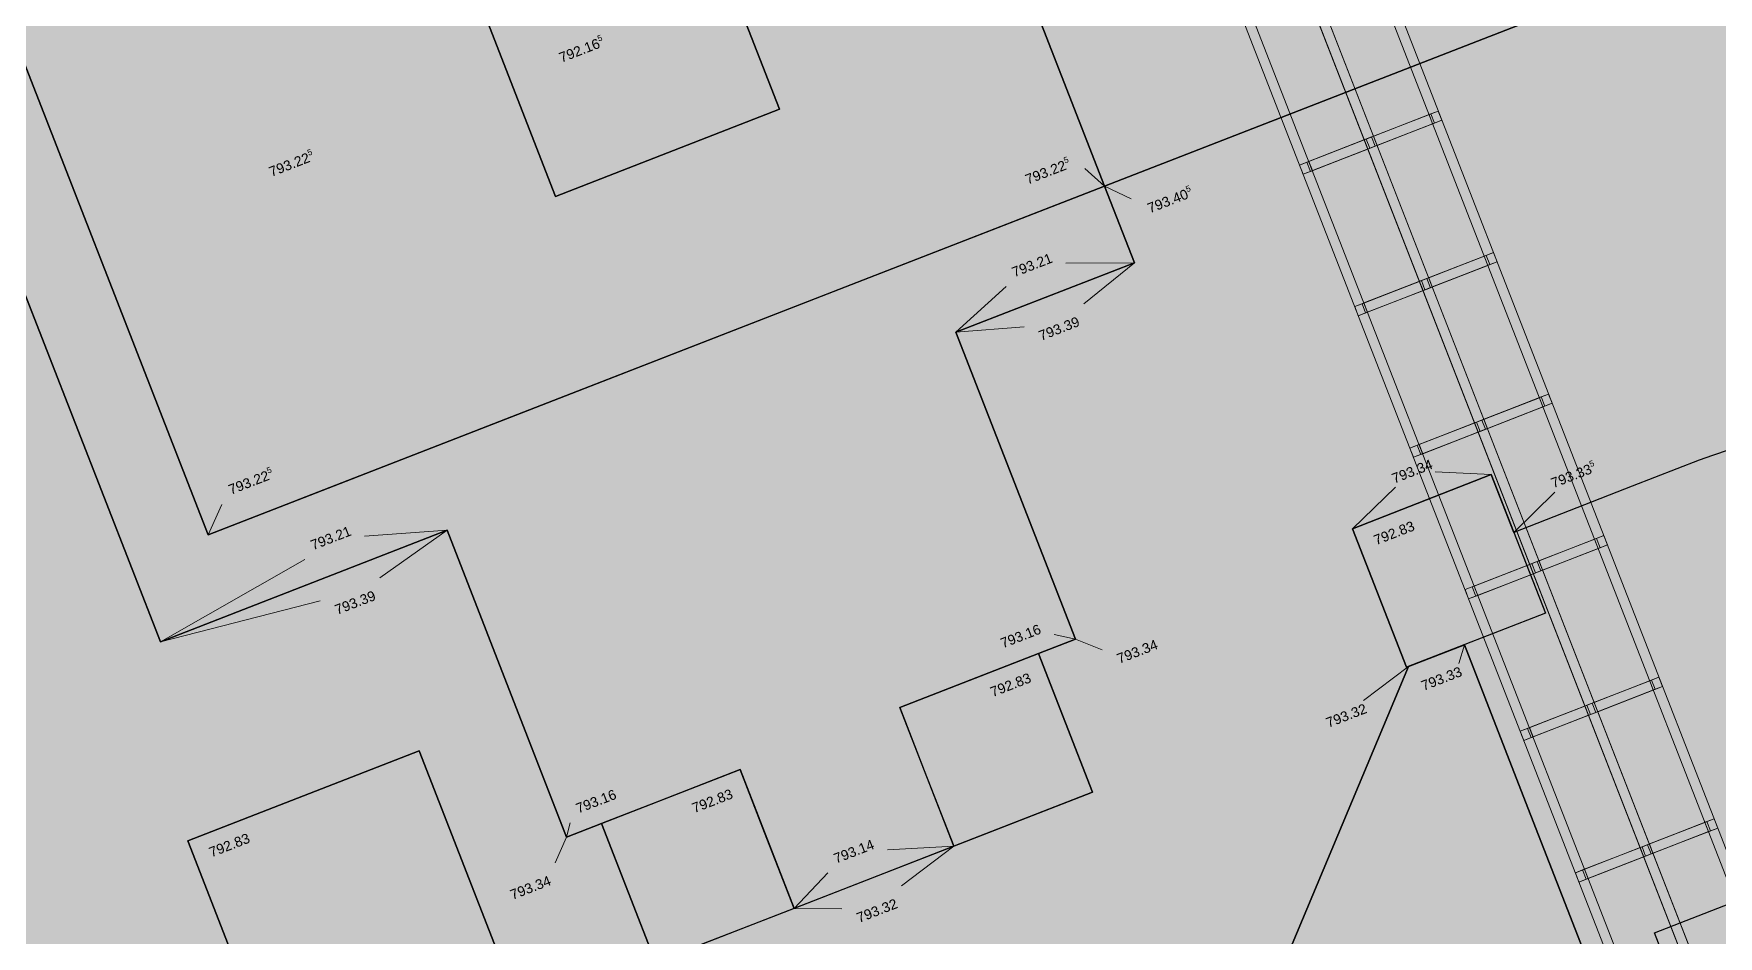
# Model space of a CAD drawing. Header units: metres. Extents: x 2688466 to 2688595, y 1221626 to 1221756.
# Drawn here: x 2688509.56 to 2688526.53, y 1221702.36 to 1221711.46 of the extents above; entities that cross this region are included whole.
import ezdxf

# ---------------------------------------------------------------- set-up
doc = ezdxf.new("R2010")
doc.units = ezdxf.units.M
doc.linetypes.add('AUSGEZOGEN', pattern=[0])
for name, color, linetype, lineweight in [('Schnittbeschriftung', 7, 'AUSGEZOGEN', 50), ('Standard', 7, 'AUSGEZOGEN', 13), ('Text Decke', 7, 'AUSGEZOGEN', 25), ('Text Waende', 7, 'AUSGEZOGEN', 25)]:
    doc.layers.add(name, color=color, linetype=linetype, lineweight=lineweight)
doc.styles.add('ARIAL', font='arial.ttf')

# ---------------------------------------------------------------- blocks, each defined once
blk = doc.blocks.new('Kran parametrisch_$F1')
at = {"layer": 'Standard', "color": 1, "linetype": 'AUSGEZOGEN', "lineweight": 18, "transparency": 33554687}
for points in [[(-0.75, -1), (-0.65, -1), (-0.65, 50), (-0.75, 50)], [(-0.65, -1), (-0.75, -1), (-0.75, 50), (-0.65, 50)], [(-0.75, -1), (-0.75, 50), (-0.75, 50), (-0.75, -1)], [(-0.65, 50), (-0.65, -1), (-0.65, -1), (-0.65, 50)], [(-0.05, -1), (0.05, -1), (0.05, 50), (-0.05, 50)], [(0.05, -1), (-0.05, -1), (-0.05, 50), (0.05, 50)], [(-0.05, -1), (-0.05, 50), (-0.05, 50), (-0.05, -1)], [(-0.05, -1), (0.05, -1), (0.05, 50), (-0.05, 50)], [(0.05, -1), (-0.05, -1), (-0.05, 50), (0.05, 50)], [(-0.05, -1), (-0.05, 50), (-0.05, 50), (-0.05, -1)], [(0.05, 50), (0.05, -1), (0.05, -1), (0.05, 50)], [(0.05, 50), (0.05, -1), (0.05, -1), (0.05, 50)], [(0.65, -1), (0.75, -1), (0.75, 50), (0.65, 50)], [(0.75, -1), (0.65, -1), (0.65, 50), (0.75, 50)], [(0.65, -1), (0.65, 50), (0.65, 50), (0.65, -1)], [(0.75, 50), (0.75, -1), (0.75, -1), (0.75, 50)], [(0.05, 0), (-0.05, 0), (-0.05, 33.333), (0.05, 33.333)], [(-0.05, 0), (-0.05, -0.012), (-0.05, 33.321), (-0.05, 33.333)], [(-0.05, -0.012), (0.05, -0.012), (0.05, 33.321), (-0.05, 33.321)], [(0.05, -0.012), (0.05, 0), (0.05, 33.333), (0.05, 33.321)], [(-0.75, 20.906), (-0.671, 20.906), (-0.671, 21.006), (-0.75, 21.006)], [(-0.05, 21.006), (-0.05, 20.906), (-0.75, 20.906), (-0.75, 21.006)], [(0.029, 21.006), (-0.05, 21.006), (-0.75, 21.006), (-0.671, 21.006)], [(-0.05, 20.906), (0.029, 20.906), (-0.671, 20.906), (-0.75, 20.906)], [(0.029, 20.906), (0.029, 21.006), (-0.671, 21.006), (-0.671, 20.906)], [(-0.65, 20.906), (0.65, 20.906), (0.65, 21.006), (-0.65, 21.006)], [(0.65, 20.906), (-0.65, 20.906), (-0.65, 21.006), (0.65, 21.006)], [(-0.65, 21.006), (0.65, 21.006), (0.65, 21.006), (-0.65, 21.006)], [(-0.65, 20.906), (-0.65, 21.006), (-0.65, 21.006), (-0.65, 20.906)], [(0.65, 20.906), (-0.65, 20.906), (-0.65, 20.906), (0.65, 20.906)], [(0.029, 20.906), (-0.05, 20.906), (-0.05, 21.006), (0.029, 21.006)], [(0.05, 20.906), (-0.029, 20.906), (-0.029, 21.006), (0.05, 21.006)], [(0.671, 21.006), (0.75, 21.006), (0.05, 21.006), (-0.029, 21.006)], [(0.671, 20.906), (0.671, 21.006), (-0.029, 21.006), (-0.029, 20.906)], [(0.75, 20.906), (0.671, 20.906), (-0.029, 20.906), (0.05, 20.906)], [(0.75, 21.006), (0.75, 20.906), (0.05, 20.906), (0.05, 21.006)], [(0.65, 21.006), (0.65, 20.906), (0.65, 20.906), (0.65, 21.006)], [(0.671, 20.906), (0.75, 20.906), (0.75, 21.006), (0.671, 21.006)], [(-0.75, 19.375), (-0.671, 19.375), (-0.671, 19.475), (-0.75, 19.475)], [(-0.05, 19.475), (-0.05, 19.375), (-0.75, 19.375), (-0.75, 19.475)], [(0.029, 19.475), (-0.05, 19.475), (-0.75, 19.475), (-0.671, 19.475)], [(-0.05, 19.375), (0.029, 19.375), (-0.671, 19.375), (-0.75, 19.375)], [(0.029, 19.375), (0.029, 19.475), (-0.671, 19.475), (-0.671, 19.375)], [(-0.65, 19.375), (0.65, 19.375), (0.65, 19.475), (-0.65, 19.475)], [(0.65, 19.375), (-0.65, 19.375), (-0.65, 19.475), (0.65, 19.475)], [(-0.65, 19.475), (0.65, 19.475), (0.65, 19.475), (-0.65, 19.475)], [(-0.65, 19.375), (-0.65, 19.475), (-0.65, 19.475), (-0.65, 19.375)], [(0.65, 19.375), (-0.65, 19.375), (-0.65, 19.375), (0.65, 19.375)], [(0.029, 19.375), (-0.05, 19.375), (-0.05, 19.475), (0.029, 19.475)], [(0.05, 19.375), (-0.029, 19.375), (-0.029, 19.475), (0.05, 19.475)], [(0.671, 19.475), (0.75, 19.475), (0.05, 19.475), (-0.029, 19.475)], [(0.671, 19.375), (0.671, 19.475), (-0.029, 19.475), (-0.029, 19.375)], [(0.75, 19.375), (0.671, 19.375), (-0.029, 19.375), (0.05, 19.375)], [(0.75, 19.475), (0.75, 19.375), (0.05, 19.375), (0.05, 19.475)], [(0.65, 19.475), (0.65, 19.375), (0.65, 19.375), (0.65, 19.475)], [(0.671, 19.375), (0.75, 19.375), (0.75, 19.475), (0.671, 19.475)], [(-0.75, 17.844), (-0.671, 17.844), (-0.671, 17.944), (-0.75, 17.944)], [(-0.05, 17.944), (-0.05, 17.844), (-0.75, 17.844), (-0.75, 17.944)], [(0.029, 17.944), (-0.05, 17.944), (-0.75, 17.944), (-0.671, 17.944)], [(-0.05, 17.844), (0.029, 17.844), (-0.671, 17.844), (-0.75, 17.844)], [(0.029, 17.844), (0.029, 17.944), (-0.671, 17.944), (-0.671, 17.844)], [(-0.65, 17.844), (0.65, 17.844), (0.65, 17.944), (-0.65, 17.944)], [(0.65, 17.844), (-0.65, 17.844), (-0.65, 17.944), (0.65, 17.944)], [(-0.65, 17.944), (0.65, 17.944), (0.65, 17.944), (-0.65, 17.944)], [(-0.65, 17.844), (-0.65, 17.944), (-0.65, 17.944), (-0.65, 17.844)], [(0.65, 17.844), (-0.65, 17.844), (-0.65, 17.844), (0.65, 17.844)], [(0.029, 17.844), (-0.05, 17.844), (-0.05, 17.944), (0.029, 17.944)], [(0.05, 17.844), (-0.029, 17.844), (-0.029, 17.944), (0.05, 17.944)], [(0.671, 17.944), (0.75, 17.944), (0.05, 17.944), (-0.029, 17.944)], [(0.671, 17.844), (0.671, 17.944), (-0.029, 17.944), (-0.029, 17.844)], [(0.75, 17.844), (0.671, 17.844), (-0.029, 17.844), (0.05, 17.844)], [(0.75, 17.944), (0.75, 17.844), (0.05, 17.844), (0.05, 17.944)], [(0.65, 17.944), (0.65, 17.844), (0.65, 17.844), (0.65, 17.944)], [(0.671, 17.844), (0.75, 17.844), (0.75, 17.944), (0.671, 17.944)], [(-0.75, 16.312), (-0.671, 16.312), (-0.671, 16.413), (-0.75, 16.413)], [(-0.05, 16.413), (-0.05, 16.312), (-0.75, 16.312), (-0.75, 16.413)], [(0.029, 16.413), (-0.05, 16.413), (-0.75, 16.413), (-0.671, 16.413)], [(-0.05, 16.312), (0.029, 16.312), (-0.671, 16.312), (-0.75, 16.312)], [(0.029, 16.312), (0.029, 16.413), (-0.671, 16.413), (-0.671, 16.312)], [(-0.65, 16.312), (0.65, 16.312), (0.65, 16.413), (-0.65, 16.413)], [(0.65, 16.312), (-0.65, 16.312), (-0.65, 16.413), (0.65, 16.413)], [(-0.65, 16.413), (0.65, 16.413), (0.65, 16.413), (-0.65, 16.413)], [(-0.65, 16.312), (-0.65, 16.413), (-0.65, 16.413), (-0.65, 16.312)], [(0.65, 16.312), (-0.65, 16.312), (-0.65, 16.312), (0.65, 16.312)], [(0.029, 16.312), (-0.05, 16.312), (-0.05, 16.413), (0.029, 16.413)], [(0.05, 16.312), (-0.029, 16.312), (-0.029, 16.413), (0.05, 16.413)], [(0.671, 16.413), (0.75, 16.413), (0.05, 16.413), (-0.029, 16.413)], [(0.671, 16.312), (0.671, 16.413), (-0.029, 16.413), (-0.029, 16.312)], [(0.75, 16.312), (0.671, 16.312), (-0.029, 16.312), (0.05, 16.312)], [(0.75, 16.413), (0.75, 16.312), (0.05, 16.312), (0.05, 16.413)], [(0.65, 16.413), (0.65, 16.312), (0.65, 16.312), (0.65, 16.413)], [(0.671, 16.312), (0.75, 16.312), (0.75, 16.413), (0.671, 16.413)], [(-0.75, 14.781), (-0.671, 14.781), (-0.671, 14.881), (-0.75, 14.881)], [(-0.05, 14.881), (-0.05, 14.781), (-0.75, 14.781), (-0.75, 14.881)], [(0.029, 14.881), (-0.05, 14.881), (-0.75, 14.881), (-0.671, 14.881)], [(-0.05, 14.781), (0.029, 14.781), (-0.671, 14.781), (-0.75, 14.781)], [(0.029, 14.781), (0.029, 14.881), (-0.671, 14.881), (-0.671, 14.781)], [(-0.65, 14.781), (0.65, 14.781), (0.65, 14.881), (-0.65, 14.881)], [(0.65, 14.781), (-0.65, 14.781), (-0.65, 14.881), (0.65, 14.881)], [(-0.65, 14.881), (0.65, 14.881), (0.65, 14.881), (-0.65, 14.881)], [(-0.65, 14.781), (-0.65, 14.881), (-0.65, 14.881), (-0.65, 14.781)], [(0.65, 14.781), (-0.65, 14.781), (-0.65, 14.781), (0.65, 14.781)], [(0.029, 14.781), (-0.05, 14.781), (-0.05, 14.881), (0.029, 14.881)], [(0.05, 14.781), (-0.029, 14.781), (-0.029, 14.881), (0.05, 14.881)], [(0.671, 14.881), (0.75, 14.881), (0.05, 14.881), (-0.029, 14.881)], [(0.671, 14.781), (0.671, 14.881), (-0.029, 14.881), (-0.029, 14.781)], [(0.75, 14.781), (0.671, 14.781), (-0.029, 14.781), (0.05, 14.781)], [(0.75, 14.881), (0.75, 14.781), (0.05, 14.781), (0.05, 14.881)], [(0.65, 14.881), (0.65, 14.781), (0.65, 14.781), (0.65, 14.881)], [(0.671, 14.781), (0.75, 14.781), (0.75, 14.881), (0.671, 14.881)], [(-0.75, 13.25), (-0.671, 13.25), (-0.671, 13.35), (-0.75, 13.35)], [(-0.05, 13.35), (-0.05, 13.25), (-0.75, 13.25), (-0.75, 13.35)], [(0.029, 13.35), (-0.05, 13.35), (-0.75, 13.35), (-0.671, 13.35)], [(-0.05, 13.25), (0.029, 13.25), (-0.671, 13.25), (-0.75, 13.25)], [(0.029, 13.25), (0.029, 13.35), (-0.671, 13.35), (-0.671, 13.25)], [(-0.65, 13.25), (0.65, 13.25), (0.65, 13.35), (-0.65, 13.35)], [(0.65, 13.25), (-0.65, 13.25), (-0.65, 13.35), (0.65, 13.35)], [(-0.65, 13.35), (0.65, 13.35), (0.65, 13.35), (-0.65, 13.35)], [(-0.65, 13.25), (-0.65, 13.35), (-0.65, 13.35), (-0.65, 13.25)], [(0.65, 13.25), (-0.65, 13.25), (-0.65, 13.25), (0.65, 13.25)], [(0.029, 13.25), (-0.05, 13.25), (-0.05, 13.35), (0.029, 13.35)], [(0.05, 13.25), (-0.029, 13.25), (-0.029, 13.35), (0.05, 13.35)], [(0.671, 13.35), (0.75, 13.35), (0.05, 13.35), (-0.029, 13.35)], [(0.671, 13.25), (0.671, 13.35), (-0.029, 13.35), (-0.029, 13.25)], [(0.75, 13.25), (0.671, 13.25), (-0.029, 13.25), (0.05, 13.25)], [(0.75, 13.35), (0.75, 13.25), (0.05, 13.25), (0.05, 13.35)], [(0.65, 13.35), (0.65, 13.25), (0.65, 13.25), (0.65, 13.35)], [(0.671, 13.25), (0.75, 13.25), (0.75, 13.35), (0.671, 13.35)]]:
    blk.add_lwpolyline(points, close=True, dxfattribs=at)

msp = doc.modelspace()

# ---------------------------------------------------------------- hatches: boundary and pattern name
at = {"layer": 'Standard', "linetype": 'AUSGEZOGEN', "lineweight": 13, "transparency": 33554559}
h = msp.add_hatch(color=7, dxfattribs=at)
h.set_gradient(color1=(199, 199, 199), color2=(199, 199, 199), one_color=1)
h.paths.add_polyline_path([(2688519.122, 1221713.063), (2688520.345, 1221709.923), (2688528.144, 1221712.96), (2688526.921, 1221716.101)], flags=0)
at = {"layer": 'Standard', "linetype": 'AUSGEZOGEN', "lineweight": 13, "transparency": 33554687}
h = msp.add_hatch(color=252, dxfattribs=at)
h.paths.add_polyline_path([(2688517.323, 1221712.363), (2688516.543, 1221714.366), (2688510.626, 1221712.062), (2688510.361, 1221712.742), (2688509.047, 1221712.23), (2688511.315, 1221706.407), (2688520.345, 1221709.923), (2688519.122, 1221713.063)])
h.paths.add_polyline_path([(2688516.051, 1221713.316), (2688517.07, 1221710.698), (2688514.815, 1221709.819), (2688513.796, 1221712.438)], flags=16)
at = {"layer": 'Standard', "linetype": 'AUSGEZOGEN', "lineweight": 13, "transparency": 33554559}
h = msp.add_hatch(color=7, dxfattribs=at)
h.set_gradient(color1=(160, 160, 160), color2=(160, 160, 160), one_color=1)
h.paths.add_polyline_path([(2688514.815, 1221709.819), (2688517.07, 1221710.698), (2688516.051, 1221713.316), (2688513.796, 1221712.438)], flags=0)
at = {"layer": 'Standard', "linetype": 'AUSGEZOGEN', "lineweight": 13, "transparency": 33554687}
h = msp.add_hatch(color=9, dxfattribs=at)
h.paths.add_polyline_path([(2688522.843, 1221706.469), (2688524.241, 1221707.014), (2688524.468, 1221706.431), (2688525.662, 1221706.896), (2688526.336, 1221707.16), (2688526.471, 1221707.205), (2688526.972, 1221707.377), (2688527.02, 1221707.389), (2688527.061, 1221707.402), (2688527.249, 1221707.446), (2688527.624, 1221707.541), (2688527.723, 1221707.557), (2688527.805, 1221707.577), (2688527.998, 1221707.603), (2688528.287, 1221707.651), (2688528.44, 1221707.663), (2688528.563, 1221707.68), (2688528.732, 1221707.687), (2688530.153, 1221707.802), (2688529.436, 1221709.642), (2688529.437, 1221709.642), (2688528.144, 1221712.96), (2688520.345, 1221709.923), (2688520.646, 1221709.15), (2688518.848, 1221708.449), (2688520.052, 1221705.356), (2688519.68, 1221705.21), (2688520.224, 1221703.813), (2688515.821, 1221702.098), (2688515.277, 1221703.496), (2688514.927, 1221703.36), (2688513.723, 1221706.453), (2688510.834, 1221705.328), (2688508.264, 1221711.925), (2688502.469, 1221709.668), (2688504.283, 1221705.009), (2688498.972, 1221702.941), (2688501.113, 1221697.443), (2688500.6, 1221697.243), (2688501.816, 1221694.122), (2688522.13, 1221702.032), (2688523.396, 1221705.052)])
h.paths.add_polyline_path([(2688504.534, 1221696.951), (2688504.171, 1221697.883), (2688507.758, 1221699.28), (2688508.121, 1221698.348)], flags=16)
h.paths.add_polyline_path([(2688506.313, 1221704.233), (2688506.676, 1221703.301), (2688503.089, 1221701.904), (2688502.726, 1221702.836)], flags=16)
h.paths.add_polyline_path([(2688513.44, 1221704.229), (2688514.348, 1221701.9), (2688512.018, 1221700.992), (2688511.111, 1221703.322)], flags=16)
h.paths.add_polyline_path([(2688506.29, 1221699.03), (2688505.564, 1221700.893), (2688503.756, 1221700.189), (2688503.393, 1221701.121), (2688506.981, 1221702.518), (2688507.344, 1221701.587), (2688508.546, 1221702.055), (2688509.272, 1221700.191)], flags=16)
h.paths.add_polyline_path([(2688502.669, 1221698.612), (2688503.214, 1221697.215), (2688501.816, 1221696.67), (2688501.499, 1221697.486), (2688502.081, 1221697.713), (2688501.854, 1221698.295)], flags=16)
at = {"layer": 'Standard', "linetype": 'AUSGEZOGEN', "lineweight": 13, "transparency": 33554534}
h = msp.add_hatch(color=7, dxfattribs=at)
h.set_gradient(color1=(160, 160, 160), color2=(160, 160, 160), one_color=1)
h.paths.add_polyline_path([(2688510.834, 1221705.328), (2688513.723, 1221706.453), (2688514.927, 1221703.36), (2688515.295, 1221703.503), (2688515.859, 1221703.722), (2688514.353, 1221707.59), (2688511.315, 1221706.407), (2688509.047, 1221712.23), (2688508.264, 1221711.925)], flags=0)
h = msp.add_hatch(color=7, dxfattribs=at)
h.set_gradient(color1=(160, 160, 160), color2=(160, 160, 160), one_color=1)
h.paths.add_polyline_path([(2688520.345, 1221709.923), (2688517.614, 1221708.86), (2688519.12, 1221704.993), (2688519.68, 1221705.21), (2688520.052, 1221705.356), (2688518.848, 1221708.449), (2688520.646, 1221709.15)], flags=0)
at = {"layer": 'Standard', "linetype": 'AUSGEZOGEN', "lineweight": 13, "transparency": 33554559}
h = msp.add_hatch(color=7, dxfattribs=at)
h.set_gradient(color1=(227, 227, 227), color2=(227, 227, 227), one_color=1)
h.paths.add_polyline_path([(2688537.293, 1221703.411), (2688534.671, 1221707.344), (2688529.436, 1221709.642), (2688530.211, 1221707.652), (2688530.09, 1221707.67), (2688529.327, 1221707.711), (2688528.563, 1221707.68), (2688528.44, 1221707.663), (2688528.287, 1221707.651), (2688527.998, 1221707.603), (2688527.805, 1221707.577), (2688527.723, 1221707.557), (2688527.624, 1221707.541), (2688527.249, 1221707.446), (2688527.061, 1221707.402), (2688527.02, 1221707.389), (2688526.972, 1221707.377), (2688526.471, 1221707.205), (2688526.336, 1221707.16), (2688525.662, 1221706.896), (2688524.468, 1221706.431), (2688524.786, 1221705.616), (2688523.97, 1221705.298), (2688524.587, 1221703.714), (2688524.587, 1221703.714), (2688525.522, 1221701.315), (2688526.202, 1221701.58), (2688525.884, 1221702.395), (2688527.282, 1221702.94), (2688527.6, 1221702.124), (2688528.066, 1221702.306), (2688528.356, 1221701.56), (2688528.425, 1221701.585), (2688528.473, 1221701.602), (2688528.609, 1221701.641), (2688528.7, 1221701.662), (2688528.768, 1221701.674), (2688528.772, 1221701.675), (2688528.773, 1221701.675), (2688528.806, 1221701.681), (2688528.853, 1221701.688), (2688528.856, 1221701.688), (2688528.856, 1221701.688), (2688528.858, 1221701.688), (2688528.868, 1221701.69), (2688528.868, 1221701.69), (2688528.892, 1221701.693), (2688528.896, 1221701.693), (2688528.912, 1221701.695), (2688528.911, 1221701.695), (2688528.937, 1221701.697), (2688528.936, 1221701.697), (2688528.936, 1221701.697), (2688528.936, 1221701.697), (2688528.966, 1221701.7), (2688528.975, 1221701.701), (2688529, 1221701.702), (2688528.987, 1221701.701), (2688529.051, 1221701.705), (2688529.053, 1221701.705), (2688529.164, 1221701.707), (2688529.262, 1221701.703), (2688529.349, 1221701.696), (2688529.499, 1221701.676), (2688529.64, 1221701.647), (2688529.727, 1221701.624), (2688529.806, 1221701.6), (2688529.813, 1221701.597), (2688529.897, 1221701.568), (2688529.952, 1221701.546), (2688530.038, 1221701.509), (2688530.048, 1221701.503), (2688530.138, 1221701.458), (2688530.159, 1221701.448), (2688530.16, 1221701.447), (2688530.255, 1221701.392), (2688530.361, 1221701.324), (2688530.439, 1221701.267), (2688530.453, 1221701.255), (2688530.587, 1221701.143), (2688530.648, 1221701.08), (2688530.648, 1221701.081), (2688530.767, 1221700.96), (2688530.878, 1221700.84), (2688530.888, 1221700.828), (2688530.889, 1221700.827), (2688530.936, 1221700.775), (2688531.094, 1221700.597), (2688531.182, 1221700.496), (2688531.295, 1221700.364), (2688531.511, 1221700.103), (2688531.516, 1221700.097), (2688531.8, 1221699.738), (2688532.073, 1221699.373), (2688532.225, 1221699.158), (2688532.39, 1221698.92), (2688532.637, 1221698.55), (2688532.844, 1221698.22), (2688532.896, 1221698.117), (2688533.262, 1221697.177), (2688533.271, 1221697.18), (2688533.422, 1221696.793), (2688539.021, 1221698.973)], flags=0)
at = {"layer": 'Standard', "linetype": 'AUSGEZOGEN', "lineweight": 13, "transparency": 33554534}
h = msp.add_hatch(color=7, dxfattribs=at)
h.set_gradient(color1=(160, 160, 160), color2=(160, 160, 160), one_color=1)
h.paths.add_polyline_path([(2688515.859, 1221703.722), (2688516.675, 1221704.04), (2688516.921, 1221703.406), (2688518.529, 1221704.032), (2688518.282, 1221704.666), (2688519.12, 1221704.993), (2688517.614, 1221708.86), (2688514.353, 1221707.59)], flags=0)
at = {"layer": 'Standard', "linetype": 'AUSGEZOGEN', "lineweight": 13, "transparency": 33554559}
h = msp.add_hatch(color=7, dxfattribs=at)
h.set_gradient(color1=(160, 160, 160), color2=(160, 160, 160), one_color=1)
h.paths.add_polyline_path([(2688523.388, 1221705.072), (2688524.786, 1221705.616), (2688524.241, 1221707.014), (2688522.843, 1221706.469)], flags=0)
h = msp.add_hatch(color=7, dxfattribs=at)
h.set_gradient(color1=(160, 160, 160), color2=(160, 160, 160), one_color=1)
h.paths.add_polyline_path([(2688518.826, 1221703.268), (2688520.224, 1221703.813), (2688519.68, 1221705.21), (2688518.282, 1221704.666)], flags=0)
h = msp.add_hatch(color=7, dxfattribs=at)
h.set_gradient(color1=(199, 199, 199), color2=(199, 199, 199), one_color=1)
h.paths.add_polyline_path([(2688523.407, 1221705.079), (2688522.13, 1221702.032), (2688525.131, 1221700.653), (2688525.694, 1221700.872), (2688524.587, 1221703.714), (2688523.97, 1221705.298)], flags=0)
h = msp.add_hatch(color=7, dxfattribs=at)
h.set_gradient(color1=(160, 160, 160), color2=(160, 160, 160), one_color=1)
h.paths.add_polyline_path([(2688512.018, 1221700.992), (2688514.348, 1221701.9), (2688513.44, 1221704.229), (2688511.111, 1221703.322)], flags=0)
h = msp.add_hatch(color=7, dxfattribs=at)
h.set_gradient(color1=(160, 160, 160), color2=(160, 160, 160), one_color=1)
h.paths.add_polyline_path([(2688515.821, 1221702.098), (2688517.219, 1221702.642), (2688516.675, 1221704.04), (2688515.277, 1221703.496)], flags=0)
at = {"layer": 'Standard', "linetype": 'AUSGEZOGEN', "lineweight": 13, "transparency": 33554534}
h = msp.add_hatch(color=7, dxfattribs=at)
h.set_gradient(color1=(160, 160, 160), color2=(160, 160, 160), one_color=1)
h.paths.add_polyline_path([(2688517.219, 1221702.642), (2688518.826, 1221703.268), (2688518.529, 1221704.032), (2688516.921, 1221703.406)], flags=0)
at = {"layer": 'Standard', "linetype": 'AUSGEZOGEN', "lineweight": 13, "transparency": 33554559}
h = msp.add_hatch(color=7, dxfattribs=at)
h.set_gradient(color1=(160, 160, 160), color2=(160, 160, 160), one_color=1)
h.paths.add_polyline_path([(2688527.826, 1221701.542), (2688527.282, 1221702.94), (2688525.884, 1221702.395), (2688526.374, 1221701.137), (2688525.112, 1221700.645), (2688525.656, 1221699.248), (2688527.054, 1221699.792), (2688526.564, 1221701.05)], flags=0)

# ---------------------------------------------------------------- linework, layer by layer
at = {"layer": 'Schnittbeschriftung', "color": 7, "linetype": 'AUSGEZOGEN', "lineweight": 25, "transparency": 33554687}
for p, q in [((2688514.353, 1221707.59), (2688517.614, 1221708.86)), ((2688517.614, 1221708.86), (2688517.614, 1221708.86)), ((2688517.219, 1221702.642), (2688516.921, 1221703.406))]:
    msp.add_line(p, q, dxfattribs=at)
at = {"layer": 'Schnittbeschriftung', "color": 1, "lineweight": 13, "transparency": 33554687}
for p, q in [((2688523.677, 1221707.042), (2688524.241, 1221707.014)), ((2688523.276, 1221706.886), (2688522.843, 1221706.469)), ((2688524.88, 1221706.838), (2688524.468, 1221706.431)), ((2688523.913, 1221705.11), (2688523.97, 1221705.298)), ((2688522.953, 1221704.736), (2688523.407, 1221705.079)), ((2688514.961, 1221703.504), (2688514.927, 1221703.36))]:
    msp.add_line(p, q, dxfattribs=at)
at = {"layer": 'Schnittbeschriftung', "color": 7, "linetype": 'AUSGEZOGEN', "lineweight": 25, "transparency": 33554687}
for points in [[(2688519.122, 1221713.063), (2688526.921, 1221716.101), (2688528.144, 1221712.96), (2688520.345, 1221709.923), (2688519.122, 1221713.063)], [(2688516.543, 1221714.366), (2688517.323, 1221712.363), (2688519.122, 1221713.063), (2688520.345, 1221709.923), (2688511.315, 1221706.407), (2688509.047, 1221712.23), (2688510.361, 1221712.742), (2688510.626, 1221712.062), (2688516.543, 1221714.366)], [(2688516.051, 1221713.316), (2688513.796, 1221712.438), (2688514.815, 1221709.819), (2688517.07, 1221710.698), (2688516.051, 1221713.316)], [(2688516.051, 1221713.316), (2688517.07, 1221710.698), (2688514.815, 1221709.819), (2688513.796, 1221712.438), (2688516.051, 1221713.316)], [(2688514.353, 1221707.59), (2688514.353, 1221707.59)], [(2688518.826, 1221703.268), (2688518.282, 1221704.666), (2688519.68, 1221705.21), (2688520.224, 1221703.813), (2688518.826, 1221703.268)], [(2688512.018, 1221700.992), (2688514.348, 1221701.9), (2688513.44, 1221704.229), (2688511.111, 1221703.322), (2688512.018, 1221700.992)], [(2688512.018, 1221700.992), (2688511.111, 1221703.322), (2688513.44, 1221704.229), (2688514.348, 1221701.9), (2688512.018, 1221700.992)], [(2688515.821, 1221702.098), (2688515.277, 1221703.496), (2688516.675, 1221704.04), (2688517.219, 1221702.642), (2688515.821, 1221702.098)]]:
    msp.add_lwpolyline(points, close=True, dxfattribs=at)
for points in [[(2688508.264, 1221711.925), (2688510.834, 1221705.328), (2688513.723, 1221706.453), (2688514.927, 1221703.36), (2688515.277, 1221703.496), (2688515.821, 1221702.098), (2688520.224, 1221703.813), (2688519.68, 1221705.21), (2688520.052, 1221705.356), (2688518.848, 1221708.449), (2688520.646, 1221709.15), (2688520.345, 1221709.923), (2688520.345, 1221709.923), (2688528.144, 1221712.96)], [(2688515.859, 1221703.722), (2688515.277, 1221703.496), (2688514.927, 1221703.36), (2688513.723, 1221706.453), (2688510.834, 1221705.328), (2688508.264, 1221711.925), (2688509.047, 1221712.23), (2688511.315, 1221706.407), (2688514.353, 1221707.59)], [(2688517.614, 1221708.86), (2688517.614, 1221708.86), (2688520.345, 1221709.923), (2688520.646, 1221709.15), (2688518.848, 1221708.449), (2688520.052, 1221705.356), (2688519.68, 1221705.21)], [(2688526.972, 1221707.377), (2688526.471, 1221707.205), (2688526.336, 1221707.16), (2688525.662, 1221706.896), (2688524.468, 1221706.431), (2688524.241, 1221707.014), (2688522.843, 1221706.469), (2688523.388, 1221705.072), (2688523.407, 1221705.079), (2688522.13, 1221702.032)], [(2688519.68, 1221705.21), (2688519.12, 1221704.993), (2688519.12, 1221704.993)], [(2688519.12, 1221704.993), (2688519.12, 1221704.993), (2688518.282, 1221704.666), (2688518.529, 1221704.032)], [(2688516.921, 1221703.406), (2688516.675, 1221704.04), (2688515.859, 1221703.722)], [(2688518.529, 1221704.032), (2688518.826, 1221703.268), (2688517.219, 1221702.642)]]:
    msp.add_lwpolyline(points, dxfattribs=at)
at = {"layer": 'Standard', "color": 7, "linetype": 'AUSGEZOGEN', "lineweight": 25, "transparency": 33554687}
for points in [[(2688523.388, 1221705.072), (2688522.843, 1221706.469), (2688524.241, 1221707.014), (2688524.786, 1221705.616), (2688523.388, 1221705.072)], [(2688522.13, 1221702.032), (2688523.407, 1221705.079), (2688523.97, 1221705.298), (2688524.587, 1221703.714), (2688525.694, 1221700.872), (2688525.131, 1221700.653), (2688522.13, 1221702.032)], [(2688525.694, 1221700.872), (2688524.587, 1221703.714), (2688523.97, 1221705.298), (2688523.97, 1221705.298), (2688524.034, 1221705.135), (2688524.433, 1221704.11), (2688524.799, 1221703.17), (2688524.832, 1221703.085), (2688525.195, 1221702.154), (2688525.522, 1221701.315), (2688526.202, 1221701.58), (2688526.374, 1221701.137), (2688525.694, 1221700.872)], [(2688525.656, 1221699.248), (2688525.112, 1221700.645), (2688526.374, 1221701.137), (2688525.884, 1221702.395), (2688527.282, 1221702.94), (2688527.826, 1221701.542), (2688526.564, 1221701.05), (2688527.054, 1221699.792), (2688525.656, 1221699.248)]]:
    msp.add_lwpolyline(points, close=True, dxfattribs=at)
at = {"layer": 'Text Waende', "color": 1, "lineweight": 13, "transparency": 33554687}
for p, q in [((2688520.147, 1221710.098), (2688520.345, 1221709.923)), ((2688520.615, 1221709.793), (2688520.345, 1221709.923)), ((2688519.954, 1221709.144), (2688520.646, 1221709.15)), ((2688520.136, 1221708.737), (2688520.646, 1221709.15)), ((2688519.353, 1221708.909), (2688518.848, 1221708.449)), ((2688519.535, 1221708.503), (2688518.848, 1221708.449)), ((2688511.452, 1221706.712), (2688511.315, 1221706.407)), ((2688513.723, 1221706.453), (2688512.891, 1221706.393)), ((2688513.723, 1221706.453), (2688513.044, 1221705.975)), ((2688512.29, 1221706.158), (2688510.834, 1221705.328)), ((2688512.443, 1221705.741), (2688510.834, 1221705.328)), ((2688519.839, 1221705.404), (2688520.052, 1221705.356)), ((2688520.323, 1221705.248), (2688520.052, 1221705.356)), ((2688514.811, 1221703.101), (2688514.927, 1221703.36)), ((2688518.16, 1221703.233), (2688518.826, 1221703.268)), ((2688518.301, 1221702.87), (2688518.826, 1221703.268)), ((2688517.559, 1221702.999), (2688517.219, 1221702.642)), ((2688517.7, 1221702.636), (2688517.219, 1221702.642))]:
    msp.add_line(p, q, dxfattribs=at)

# ---------------------------------------------------------------- block references
at = {"layer": 'Text Decke', "color": 7, "linetype": 'AUSGEZOGEN', "lineweight": 18, "transparency": 33554687, "rotation": 21.27874073795148}
msp.add_blockref('Kran parametrisch_$F1', (2688530.632, 1221690.833), dxfattribs=at)

# ---------------------------------------------------------------- texts
at = {"layer": 'Schnittbeschriftung', "color": 1, "lineweight": 13, "transparency": 33554687, "char_height": 0.1, "attachment_point": 8, "rotation": 21.28, "style": 'ARIAL'}
for s, insert, width in [('\\A1;{\\fArial|i0|b0;\\H0.100000;\\W1.000000;\\C1;792.16\\fArial|i0|b0;\\H0.600000x;\\S5^ ;}\\P', (2688515.096, 1221711.25), 0.52307), ('\\A1;{\\fArial|i0|b0;\\H0.100000;\\W1.000000;\\C1;793.22\\fArial|i0|b0;\\H0.600000x;\\S5^ ;}\\P', (2688512.174, 1221710.099), 0.52378), ('\\A1;{\\fArial|i0|b0;\\H0.100000;\\W1.000000;\\C1;793.22\\fArial|i0|b0;\\H0.600000x;\\S5^ ;}\\P', (2688519.793, 1221710.022), 0.52378), ('\\A1;{\\fArial|i0|b0;\\H0.100000;\\W1.000000;\\C1;793.40\\fArial|i0|b0;\\H0.600000x;\\S5^ ;}\\P', (2688521.023, 1221709.732), 0.52378), ('\\W0.99;793.21', (2688519.634, 1221709.078), 0.47931), ('\\W1.00;793.39', (2688519.906, 1221708.438), 0.4802), ('\\A1;{\\fArial|i0|b0;\\H0.100000;\\W1.000000;\\C1;793.22\\fArial|i0|b0;\\H0.600000x;\\S5^ ;}\\P', (2688511.765, 1221706.895), 0.52378), ('\\W1.00;793.34', (2688523.463, 1221706.999), 0.4802), ('\\A1;{\\fArial|i0|b0;\\H0.100000;\\W1.000000;\\C1;793.33\\fArial|i0|b0;\\H0.600000x;\\S5^ ;}\\P', (2688525.088, 1221706.961), 0.52378), ('\\W0.99;793.21', (2688512.57, 1221706.327), 0.47931), ('\\W1.00;792.83', (2688523.281, 1221706.378), 0.4802), ('\\W1.00;793.39', (2688512.815, 1221705.676), 0.4802), ('\\W0.99;793.16', (2688519.519, 1221705.338), 0.47931), ('\\W1.00;793.34', (2688520.694, 1221705.183), 0.4802), ('\\W1.00;793.33', (2688523.759, 1221704.91), 0.4802), ('\\W1.00;792.83', (2688519.418, 1221704.847), 0.4802), ('\\W1.00;793.32', (2688522.8, 1221704.537), 0.4802), ('\\W0.99;793.16', (2688515.242, 1221703.673), 0.47931), ('\\W1.00;792.83', (2688516.413, 1221703.677), 0.4802), ('\\W1.00;792.83', (2688511.548, 1221703.231), 0.4802), ('\\W0.99;793.14', (2688517.839, 1221703.168), 0.47931), ('\\W1.00;793.34', (2688514.581, 1221702.803), 0.4802), ('\\W1.00;793.32', (2688518.072, 1221702.571), 0.4802)]:
    msp.add_mtext(s, dxfattribs=dict(at, insert=insert, width=width))

doc.saveas('drawing.dxf')
